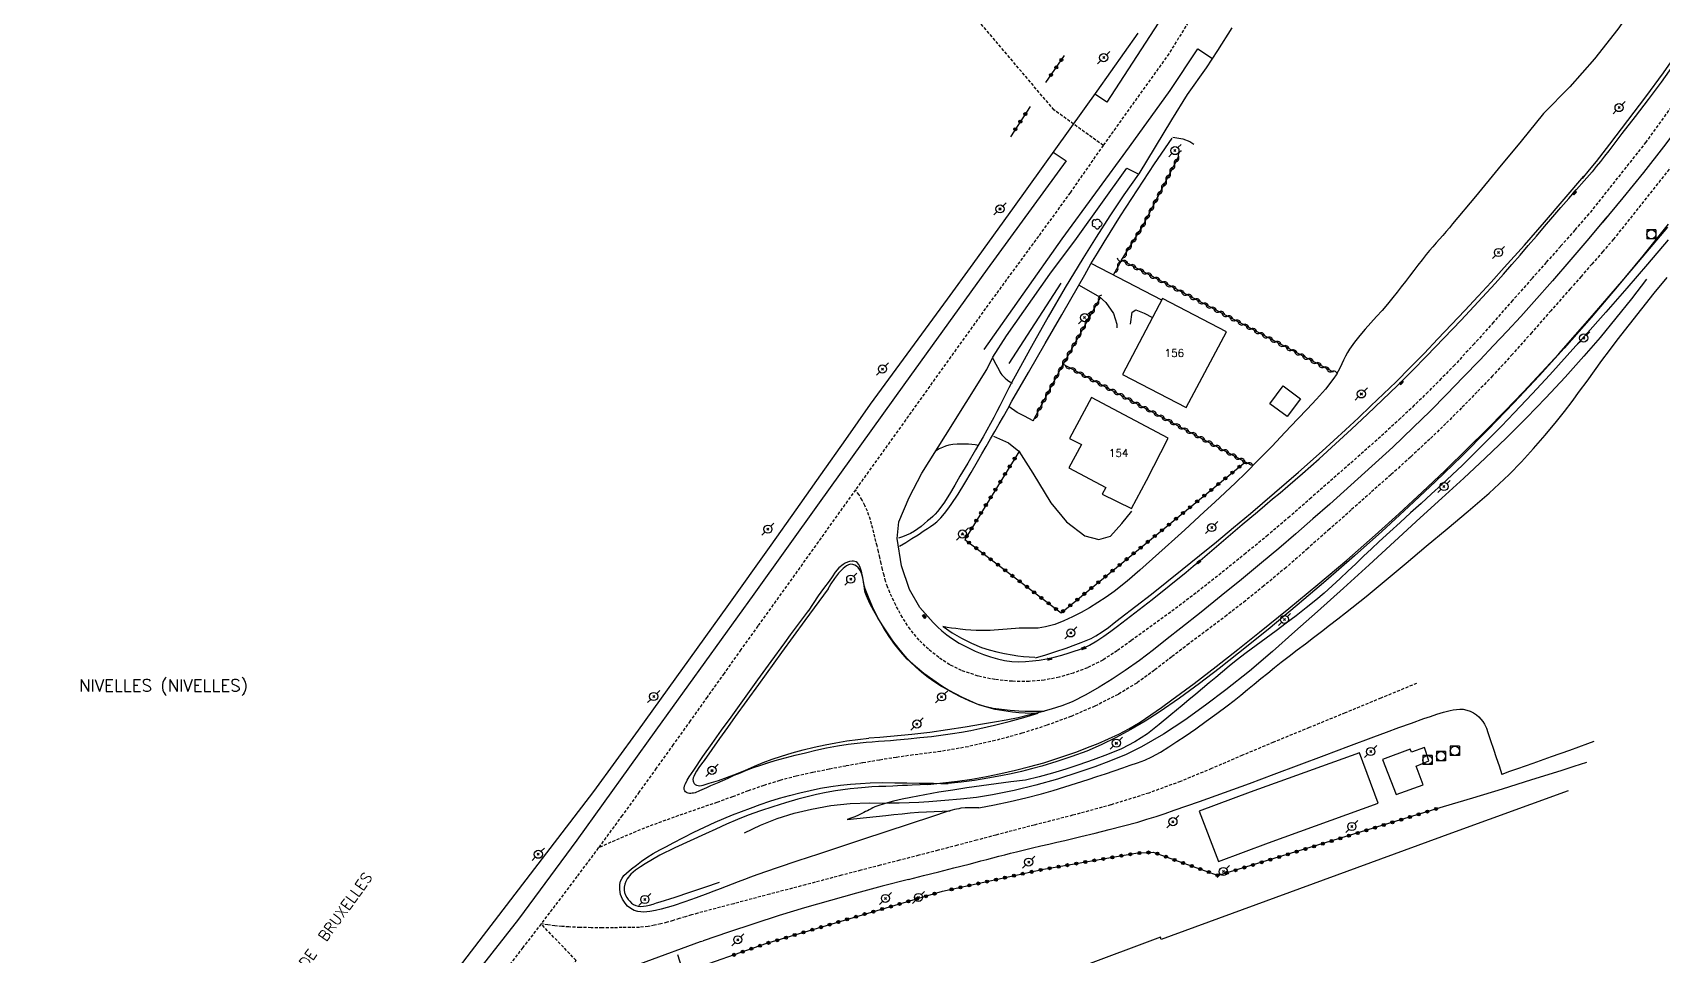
# Model space of a CAD drawing. Header units: millimetres. Extents: x 146998 to 148000, y 143999 to 145000.
# Drawn here: x 147505.5 to 147773.5, y 144193.3 to 144345 of the extents above; entities that cross this region are included whole.
import ezdxf
from ezdxf.enums import TextEntityAlignment as Align

# ---------------------------------------------------------------- set-up
doc = ezdxf.new("R2010")
doc.units = ezdxf.units.MM
doc.linetypes.add('DASHED', pattern=[0.75, 0.5, -0.25])
doc.layers.get('0').update_dxf_attribs({"linetype": 'CONTINUOUS'})
for name, color, linetype in [('W0001', 6, 'DASHED'), ('W0006', 2, 'CONTINUOUS'), ('W0008', 7, 'CONTINUOUS'), ('W0010', 4, 'CONTINUOUS'), ('W0014', 7, 'CONTINUOUS'), ('W0017', 7, 'CONTINUOUS'), ('W0101', 7, 'CONTINUOUS'), ('W0104', 1, 'CONTINUOUS'), ('W0211', 2, 'CONTINUOUS'), ('W0214', 2, 'CONTINUOUS'), ('W0300', 7, 'CONTINUOUS'), ('W0310', 3, 'CONTINUOUS'), ('W0322', 7, 'CONTINUOUS'), ('W0323', 7, 'CONTINUOUS'), ('W0333', 7, 'CONTINUOUS'), ('W0401', 7, 'CONTINUOUS'), ('W0420', 7, 'CONTINUOUS'), ('W0473', 7, 'CONTINUOUS'), ('W0980', 7, 'CONTINUOUS'), ('W0989', 7, 'CONTINUOUS'), ('W0991', 7, 'CONTINUOUS')]:
    doc.layers.add(name, color=color, linetype=linetype)
doc.styles.get("Standard").update_dxf_attribs({"font": 'romans.shx', "width": 0.85})

# ---------------------------------------------------------------- blocks, each defined once
blk = doc.blocks.new('T473')
for p, q in [((-0.166667, 0.166667), (0.166667, -0.166667)), ((-0.166667, -0.166667), (0.166667, 0.166667)), ((0.500001, 0.500001), (1.000002, 1.000002)), ((-1.000002, -1.000002), (-0.500001, -0.500001))]:
    blk.add_line(p, q)
blk.add_ellipse((0, 0), major_axis=(0.471405, 0.471405), ratio=1, start_param=5.4977871438, end_param=11.780972451)
blk = doc.blocks.new('T401')
for p, q in [((-0.3, 0.3), (0, 0.3)), ((-0.3, -0.25), (-0.3, 0.3)), ((-0.3, 0.15), (0, 0.15)), ((-0.3, 0), (0, 0)), ((0, 0.3), (0, -0.25)), ((-0.3, -0.15), (0, -0.15)), ((-0.3, -0.25), (-0.3, -0.3)), ((-0.3, -0.3), (0, -0.3)), ((0, -0.3), (0, -0.25))]:
    blk.add_line(p, q)
blk = doc.blocks.new('T420')
for p, q in [((0.75, 0.75), (-0.75, 0.75)), ((-0.75, 0.75), (-0.75, -0.75)), ((0.75, 0.75), (0.75, -0.75)), ((0.75, -0.75), (-0.75, -0.75))]:
    blk.add_line(p, q)
blk.add_ellipse((0, 0), major_axis=(-0.53, 0.53), ratio=1, start_param=3.926991, end_param=10.210176)
blk = doc.blocks.new('T300')
for p, q in [((-0.8, 0.51), (-0.86, 0.34)), ((-0.86, 0.34), (-0.86, 0.17)), ((-0.86, 0.17), (-0.74, 0.06)), ((-0.69, 0.63), (-0.8, 0.51)), ((-0.8, -0.06), (-0.74, 0.06)), ((-0.74, 0.06), (-0.69, 0.11)), ((-0.57, 0.69), (-0.69, 0.63)), ((-0.46, 0.69), (-0.57, 0.69)), ((-0.29, 0.63), (-0.46, 0.69)), ((-0.29, 0.63), (-0.17, 0.74)), ((-0.23, 0.57), (-0.29, 0.63)), ((-0.17, 0.74), (-0.06, 0.8)), ((-0.06, 0.8), (0.06, 0.8)), ((0.06, 0.8), (0.23, 0.74)), ((0.23, 0.74), (0.34, 0.63)), ((0.34, 0.63), (0.4, 0.51)), ((0.46, 0.46), (0.34, 0.46)), ((0.4, 0.51), (0.4, 0.46)), ((0.57, 0.4), (0.46, 0.46)), ((0.57, 0.4), (0.69, 0.29)), ((0.69, 0.29), (0.74, 0.17)), ((0.74, 0.06), (0.69, -0.17)), ((0.74, 0.17), (0.74, 0.06)), ((-0.8, -0.17), (-0.8, -0.06)), ((-0.8, -0.23), (-0.8, -0.17)), ((-0.74, -0.34), (-0.8, -0.23)), ((-0.69, -0.4), (-0.74, -0.34)), ((-0.51, -0.46), (-0.69, -0.4)), ((-0.4, -0.46), (-0.51, -0.46)), ((-0.4, -0.46), (-0.34, -0.46)), ((-0.34, -0.46), (-0.34, -0.4)), ((-0.34, -0.51), (-0.34, -0.46)), ((-0.29, -0.63), (-0.34, -0.51)), ((-0.17, -0.74), (-0.29, -0.63)), ((-0.06, -0.8), (-0.17, -0.74)), ((0.06, -0.8), (-0.06, -0.8)), ((0.17, -0.74), (0.06, -0.8)), ((0.23, -0.69), (0.17, -0.74)), ((0.29, -0.46), (0.23, -0.46)), ((0.29, -0.63), (0.23, -0.69)), ((0.46, -0.4), (0.29, -0.46)), ((0.34, -0.51), (0.29, -0.63)), ((0.34, -0.51), (0.34, -0.46)), ((0.57, -0.34), (0.46, -0.4)), ((0.63, -0.29), (0.57, -0.34)), ((0.69, -0.17), (0.63, -0.29))]:
    blk.add_line(p, q)
blk = doc.blocks.new('t323o')
at = {"color": 0, "linetype": 'Continuous'}
for radius in [0.25, 0.15]:
    blk.add_circle((0, 0), radius, dxfattribs=at)
blk = doc.blocks.new('t310o')
at = {"color": 0, "linetype": 'Continuous'}
for centre, start, end in [((-0.5, 0.38), 216.8699, 323.1304), ((0.5, -0.37), 36.8699, 143.1303)]:
    blk.add_arc(centre, 0.625, start, end, dxfattribs=at)
blk = doc.blocks.new('t322o')
at = {"color": 0, "linetype": 'Continuous'}
for radius in [0.25, 0.15]:
    blk.add_circle((0, 0), radius, dxfattribs=at)

msp = doc.modelspace()

# ---------------------------------------------------------------- linework, layer by layer
at = {"layer": 'W0001'}
for points in [[(147681.65, 144326.4), (147673.56, 144332.23), (147596.73, 144422.87), (147525.66, 144498.96), (147513.38, 144513.35), (147497.75, 144530.7), (147486.45, 144543.28), (147472.12, 144554.77), (147462.94, 144560.21), (147447.04, 144568.25), (147424.95, 144579.29), (147397.49, 144593.34), (147382.94, 144602.97), (147376.94, 144608.09), (147371.98, 144614.22), (147367.72, 144620.85), (147364.15, 144628.51), (147360.67, 144637.2)], [(147740.28, 144434.73), (147738.03, 144429.67), (147728.93, 144409.93), (147715.75, 144381.77), (147703.93, 144360.02), (147692.46, 144341.46), (147681.65, 144326.4)], [(147781.66, 144341.87), (147770.95, 144326.92), (147761.59, 144315.13), (147759.24, 144312.46), (147756.89, 144309.79), (147754.53, 144307.13), (147752.17, 144304.47), (147749.02, 144300.9), (147745.88, 144297.32), (147742.71, 144293.77), (147739.47, 144290.27), (147737.29, 144288.03), (147735.09, 144285.82), (147732.85, 144283.65), (147730.58, 144281.5), (147727.83, 144278.96), (147725.05, 144276.46), (147722.24, 144273.99), (147719.43, 144271.53), (147715.89, 144268.43), (147712.34, 144265.35), (147708.76, 144262.29), (147705.13, 144259.3), (147701.05, 144256.02), (147696.93, 144252.78), (147692.76, 144249.62), (147688.51, 144246.55), (147686.24, 144244.92), (147683.96, 144243.27), (147681.59, 144241.74), (147679.06, 144240.47), (147676.76, 144239.6), (147674.39, 144238.91), (147671.96, 144238.44), (147669.5, 144238.22), (147666.67, 144238.24), (147663.84, 144238.52), (147661.06, 144239.1), (147658.36, 144240.02), (147656.4, 144240.97), (147654.59, 144242.15), (147652.91, 144243.52), (147651.37, 144245.03), (147649.89, 144246.81), (147648.62, 144248.74), (147647.52, 144250.76), (147646.55, 144252.83), (147646.18, 144253.76), (147645.86, 144254.72), (147645.6, 144255.68), (147645.36, 144256.65), (147645.14, 144257.62), (147644.92, 144258.59), (147644.7, 144259.56), (147644.45, 144260.53), (147644.08, 144261.95), (147643.74, 144263.39), (147643.36, 144264.82), (147642.87, 144266.22), (147642.46, 144267.14), (147641.99, 144268.04), (147641.48, 144268.91), (147640.91, 144269.75)], [(147779.45, 144328.33), (147765.62, 144310.96), (147763.85, 144308.92), (147762.07, 144306.88), (147760.29, 144304.84), (147758.5, 144302.81), (147755.33, 144299.2), (147752.16, 144295.6), (147748.97, 144292.01), (147745.71, 144288.48), (147743.18, 144285.83), (147740.62, 144283.22), (147738.03, 144280.63), (147735.39, 144278.09), (147732.21, 144275.11), (147728.98, 144272.2), (147725.72, 144269.31), (147722.46, 144266.42), (147718.9, 144263.26), (147715.33, 144260.1), (147711.74, 144256.98), (147708.09, 144253.92), (147705.06, 144251.48), (147701.99, 144249.1), (147698.89, 144246.75), (147695.77, 144244.42), (147692.93, 144242.26), (147690.09, 144240.06), (147687.17, 144237.96), (147684.1, 144236.08), (147680.28, 144234.15), (147676.36, 144232.47), (147672.35, 144230.99), (147668.29, 144229.69), (147663.88, 144228.48), (147659.42, 144227.48), (147654.91, 144226.69), (147650.38, 144226.12), (147647.6, 144225.72), (147644.83, 144225.28), (147642.07, 144224.81), (147639.31, 144224.3), (147636.58, 144223.78), (147633.85, 144223.23), (147631.13, 144222.63), (147628.43, 144221.93), (147625.82, 144221.12), (147623.24, 144220.21), (147620.68, 144219.26), (147618.11, 144218.33), (147615.3, 144217.36), (147612.49, 144216.39), (147609.68, 144215.4), (147606.89, 144214.36), (147604.79, 144213.52), (147602.71, 144212.65), (147600.64, 144211.76), (147598.58, 144210.83)], [(147681.65, 144326.4), (147676.2, 144318.6), (147674.47, 144316.21), (147672.74, 144313.82), (147671, 144311.44), (147669.25, 144309.07), (147667.51, 144306.69), (147665.76, 144304.32), (147664.02, 144301.94), (147662.28, 144299.57), (147640.91, 144269.75)], [(147640.91, 144269.75), (147624.85, 144247.34), (147622.05, 144243.45), (147619.27, 144239.54), (147616.48, 144235.64), (147613.7, 144231.73), (147610.91, 144227.83), (147608.12, 144223.93), (147605.31, 144220.04), (147602.5, 144216.16), (147598.58, 144210.83)], [(147733.22, 144237.89), (147727.34, 144235.47), (147721.45, 144233.04), (147715.56, 144230.63), (147709.67, 144228.21), (147704.57, 144226.07), (147699.48, 144223.88), (147694.35, 144221.77), (147689.15, 144219.86), (147682.92, 144217.91), (147676.63, 144216.2), (147670.31, 144214.59), (147664, 144212.95), (147660.83, 144212.1), (147657.66, 144211.27), (147654.49, 144210.44), (147651.31, 144209.62), (147648.14, 144208.8), (147644.96, 144207.98), (147641.79, 144207.16), (147638.61, 144206.33), (147632.7, 144204.77), (147626.78, 144203.22), (147620.86, 144201.66), (147614.95, 144200.09), (147613.93, 144199.81), (147612.92, 144199.51), (147611.91, 144199.2), (147610.91, 144198.89), (147609.89, 144198.6), (147608.87, 144198.33), (147607.83, 144198.1), (147606.79, 144197.92), (147605.36, 144197.77), (147603.93, 144197.72), (147602.5, 144197.72), (147601.07, 144197.71), (147599.24, 144197.7), (147597.41, 144197.71), (147595.58, 144197.74), (147593.75, 144197.83), (147592.6, 144197.91), (147591.45, 144198.03), (147590.3, 144198.16), (147589.16, 144198.33)], [(147598.58, 144210.83), (147595.07, 144206.12), (147589.16, 144198.33)], [(147589.16, 144198.33), (147586.15, 144194.43), (147581.83, 144188.79)], [(147585.18, 144175.11), (147594.93, 144192.34), (147589.16, 144198.33)]]:
    msp.add_lwpolyline(points, dxfattribs=at)
at = {"layer": 'W0006'}
for points in [[(147733.41, 144431.85), (147723.9, 144410.76), (147714.36, 144389.99), (147704.94, 144370.94), (147694.96, 144353.14), (147682.25, 144333.53), (147680.23, 144334.86)], [(147692.68, 144335.42), (147697.25, 144342.27), (147699.64, 144340.68)], [(147662.09, 144292.83), (147674.88, 144311.03), (147685.98, 144326.14), (147692.68, 144335.42)], [(147673.41, 144325.3), (147675.56, 144323.88), (147662.54, 144306.03), (147648.84, 144287.01), (147634.95, 144267.61), (147624.18, 144252.57), (147608.04, 144230.18), (147595.07, 144212.12), (147585.46, 144199.09), (147578.89, 144190.74), (147574.6, 144185.3)]]:
    msp.add_lwpolyline(points, dxfattribs=at)
at = {"layer": 'W0008'}
for points in [[(147779.73, 144345.99), (147778.64, 144344.3), (147777.39, 144342.4), (147776.1, 144340.53), (147774.8, 144338.67), (147773.47, 144336.82), (147771.35, 144333.96), (147769.19, 144331.14), (147767, 144328.33), (147764.83, 144325.51), (147764.15, 144324.64), (147763.47, 144323.77), (147762.79, 144322.9), (147762.11, 144322.03)], [(147653.69, 144247.89), (147651.47, 144250.4), (147649.8, 144253.36), (147648.46, 144257.21), (147647.76, 144261.71), (147648.03, 144264.48), (147649.72, 144268.47), (147651.8, 144272.5), (147655.72, 144278.66), (147662.5, 144289.54), (147663.52, 144291.54), (147665.73, 144295.07), (147672.9, 144305.19), (147677.26, 144311.1), (147685.57, 144322.64), (147687.51, 144321.68)], [(147653.69, 144247.89), (147654.39, 144247.18), (147655.13, 144246.53), (147655.91, 144245.91), (147656.72, 144245.33), (147657.97, 144244.54), (147659.27, 144243.83), (147660.61, 144243.21), (147661.98, 144242.65), (147663.11, 144242.26), (147664.27, 144241.93), (147665.44, 144241.68), (147666.63, 144241.51), (147667.76, 144241.46), (147668.89, 144241.49), (147670.01, 144241.59), (147671.13, 144241.73), (147672.38, 144241.95), (147673.61, 144242.23), (147674.83, 144242.56), (147676.04, 144242.92), (147676.9, 144243.19), (147677.76, 144243.48), (147678.6, 144243.81), (147679.42, 144244.2), (147680.63, 144244.89), (147681.78, 144245.68), (147682.9, 144246.51), (147684.01, 144247.33), (147686.88, 144249.49), (147689.71, 144251.69), (147692.51, 144253.93), (147695.29, 144256.19), (147696.46, 144257.16), (147697.62, 144258.13), (147698.78, 144259.11), (147699.93, 144260.1), (147701.08, 144261.09), (147702.23, 144262.07), (147703.38, 144263.06), (147704.53, 144264.04), (147705.78, 144265.09), (147707.02, 144266.14), (147708.27, 144267.18), (147709.52, 144268.23), (147710.76, 144269.27), (147712.01, 144270.32), (147713.24, 144271.38), (147714.47, 144272.45), (147717.18, 144274.85), (147719.86, 144277.28), (147722.53, 144279.73), (147725.17, 144282.2), (147727.62, 144284.55), (147730.06, 144286.91), (147732.47, 144289.3), (147734.86, 144291.71), (147737.72, 144294.66), (147740.56, 144297.64), (147743.37, 144300.64), (147746.15, 144303.68), (147747.53, 144305.22), (147748.89, 144306.78), (147750.24, 144308.34), (147751.59, 144309.92), (147752.93, 144311.49), (147754.27, 144313.07), (147755.62, 144314.64), (147756.97, 144316.2), (147758.25, 144317.66), (147759.54, 144319.12), (147760.82, 144320.58), (147762.11, 144322.03)], [(147774.62, 144313.44), (147770.47, 144308.25), (147766.23, 144303.12), (147761.92, 144298.06), (147757.53, 144293.06), (147753.41, 144288.51), (147749.22, 144284.03), (147744.97, 144279.61), (147740.64, 144275.26)], [(147661.2, 144217.42), (147663.79, 144217.92), (147666.37, 144218.47), (147668.94, 144219.07), (147671.49, 144219.73), (147673.44, 144220.28), (147675.37, 144220.87), (147677.29, 144221.49), (147679.21, 144222.11), (147680.63, 144222.57), (147682.06, 144223.03), (147683.48, 144223.5), (147684.89, 144224), (147686.09, 144224.42), (147687.3, 144224.84), (147688.5, 144225.29), (147689.66, 144225.82), (147691.08, 144226.59), (147692.45, 144227.45), (147693.79, 144228.34), (147695.12, 144229.24), (147696.88, 144230.45), (147698.62, 144231.68), (147700.35, 144232.94), (147702.06, 144234.22), (147703.19, 144235.09), (147704.31, 144235.98), (147705.42, 144236.88), (147706.52, 144237.78), (147707.62, 144238.69), (147708.73, 144239.59), (147709.84, 144240.49), (147710.95, 144241.38), (147712.27, 144242.4), (147713.6, 144243.42), (147714.93, 144244.43), (147716.26, 144245.44), (147717.59, 144246.45), (147718.92, 144247.47), (147720.24, 144248.49), (147721.55, 144249.52), (147724.9, 144252.21), (147728.22, 144254.94), (147731.52, 144257.68), (147734.81, 144260.45), (147738.27, 144263.33), (147741.73, 144266.22), (147745.15, 144269.17), (147748.44, 144272.26), (147750.49, 144274.35), (147752.46, 144276.51), (147754.38, 144278.73), (147756.25, 144280.98), (147757.55, 144282.61), (147758.81, 144284.26), (147760.05, 144285.94), (147761.28, 144287.62), (147762.49, 144289.31), (147763.71, 144291), (147764.95, 144292.67), (147766.2, 144294.33), (147768.23, 144296.93), (147770.28, 144299.52), (147772.34, 144302.09), (147774.43, 144304.65)], [(147740.64, 144275.26), (147736.31, 144271.09), (147731.92, 144266.97), (147727.49, 144262.9), (147723, 144258.89), (147718.31, 144254.79), (147713.58, 144250.74), (147708.79, 144246.76), (147703.94, 144242.86), (147700.74, 144240.34), (147697.5, 144237.87), (147694.21, 144235.46), (147690.84, 144233.17), (147688.54, 144231.7), (147686.19, 144230.3), (147683.79, 144228.97), (147681.33, 144227.77), (147678.94, 144226.75), (147676.5, 144225.85), (147674.03, 144225.04), (147671.55, 144224.28), (147669.88, 144223.82), (147668.2, 144223.4), (147666.51, 144223.03), (147664.81, 144222.69), (147662.65, 144222.3), (147660.48, 144221.95), (147658.31, 144221.66), (147656.13, 144221.41)], [(147670.98, 144232.98), (147669.91, 144232.96), (147668.84, 144232.99), (147667.77, 144233.06), (147666.71, 144233.17), (147665.31, 144233.38), (147663.91, 144233.63), (147662.53, 144233.96), (147661.17, 144234.39), (147659.59, 144235.02), (147658.05, 144235.75), (147656.56, 144236.57), (147655.11, 144237.46), (147653.61, 144238.46), (147652.15, 144239.52), (147650.75, 144240.66), (147649.43, 144241.9), (147648.35, 144243.08), (147647.35, 144244.32), (147646.42, 144245.62), (147645.56, 144246.97), (147644.67, 144248.53), (147643.85, 144250.13), (147643.13, 144251.78), (147642.49, 144253.47), (147642.38, 144253.83), (147642.29, 144254.2), (147642.22, 144254.58), (147642.16, 144254.96), (147642.1, 144255.33), (147642.02, 144255.71), (147641.93, 144256.08), (147641.82, 144256.45), (147641.72, 144256.78), (147641.61, 144257.13), (147641.44, 144257.48), (147641.19, 144257.76), (147640.99, 144257.88), (147640.78, 144257.95), (147640.55, 144257.98), (147640.33, 144257.98), (147639.94, 144257.94), (147639.56, 144257.84), (147639.19, 144257.68), (147638.85, 144257.48), (147638.16, 144256.89), (147637.58, 144256.19), (147637.07, 144255.45), (147636.55, 144254.73), (147635.65, 144253.53), (147634.78, 144252.31), (147633.93, 144251.06), (147633.11, 144249.8)], [(147613.39, 144219.83), (147613.22, 144219.88), (147613.07, 144219.96), (147612.94, 144220.07), (147612.83, 144220.2), (147612.77, 144220.33), (147612.73, 144220.47), (147612.71, 144220.61), (147612.71, 144220.75), (147612.72, 144220.83), (147612.74, 144220.91), (147612.76, 144220.99), (147612.78, 144221.07), (147612.81, 144221.15), (147612.84, 144221.23), (147612.88, 144221.3), (147612.91, 144221.38), (147613.21, 144221.97), (147613.55, 144222.54), (147613.92, 144223.09), (147614.28, 144223.64), (147615.77, 144225.85), (147617.31, 144228.02), (147618.87, 144230.18), (147620.42, 144232.35), (147622.62, 144235.41), (147624.83, 144238.47), (147627.04, 144241.52), (147629.27, 144244.57), (147630.23, 144245.9), (147631.21, 144247.22), (147632.18, 144248.54), (147633.16, 144249.86)], [(147626.08, 144224.74), (147627.71, 144225.22), (147629.35, 144225.67), (147631, 144226.1), (147632.65, 144226.5), (147634.4, 144226.89), (147636.15, 144227.27), (147637.92, 144227.6), (147639.69, 144227.89), (147640.68, 144228.02), (147641.67, 144228.13), (147642.67, 144228.22), (147643.66, 144228.3), (147644.66, 144228.38), (147645.65, 144228.45), (147646.65, 144228.53), (147647.64, 144228.62), (147649.56, 144228.8), (147651.48, 144228.98), (147653.4, 144229.18), (147655.32, 144229.42), (147656.84, 144229.64), (147658.36, 144229.89), (147659.87, 144230.17), (147661.38, 144230.48), (147663.8, 144231.03), (147666.2, 144231.63), (147668.59, 144232.28), (147670.97, 144232.98)], [(147649.6, 144205.65), (147652.1, 144206.28), (147654.6, 144206.91), (147657.09, 144207.54), (147659.59, 144208.18), (147660.57, 144208.43), (147661.54, 144208.69), (147662.52, 144208.94), (147663.5, 144209.2), (147664.48, 144209.45), (147665.45, 144209.7), (147666.43, 144209.95), (147667.41, 144210.2), (147668.73, 144210.52), (147670.05, 144210.84), (147671.37, 144211.15), (147672.69, 144211.46), (147674.01, 144211.77), (147675.33, 144212.08), (147676.65, 144212.39), (147677.96, 144212.71), (147680.31, 144213.28), (147682.66, 144213.85), (147685, 144214.45), (147687.33, 144215.09), (147688.85, 144215.54), (147690.36, 144216.01), (147691.86, 144216.51), (147693.36, 144217.02), (147697.49, 144218.46), (147701.61, 144219.94), (147705.71, 144221.45), (147709.81, 144222.98), (147713.9, 144224.51), (147718, 144226.05), (147722.09, 144227.58), (147726.2, 144229.09), (147728.25, 144229.85), (147730.3, 144230.62), (147732.36, 144231.38), (147734.43, 144232.1), (147735.49, 144232.46), (147736.56, 144232.83), (147737.63, 144233.16), (147738.73, 144233.42), (147739.26, 144233.53), (147739.8, 144233.62), (147740.35, 144233.67), (147740.9, 144233.64), (147741.48, 144233.51), (147742.04, 144233.32), (147742.57, 144233.06), (147743.07, 144232.74), (147743.46, 144232.4), (147743.81, 144232.02), (147744.11, 144231.61), (147744.38, 144231.18), (147744.7, 144230.53), (147744.94, 144229.84), (147745.15, 144229.15), (147745.37, 144228.48), (147745.86, 144227.09), (147746.33, 144225.71), (147746.8, 144224.32), (147747.26, 144222.93)], [(147627.62, 144225.15), (147626.43, 144224.79), (147625.25, 144224.4), (147624.08, 144223.99), (147622.91, 144223.55), (147621.91, 144223.15), (147620.91, 144222.72), (147619.92, 144222.27), (147618.93, 144221.84), (147618.66, 144221.72), (147618.4, 144221.61), (147618.13, 144221.49), (147617.86, 144221.37), (147617.6, 144221.26), (147617.33, 144221.14), (147617.06, 144221.02), (147616.8, 144220.91), (147616.41, 144220.74), (147616.02, 144220.57), (147615.64, 144220.4), (147615.25, 144220.24), (147615, 144220.13), (147614.75, 144220.02), (147614.5, 144219.92), (147614.23, 144219.85), (147614.02, 144219.82), (147613.81, 144219.8), (147613.6, 144219.81), (147613.39, 144219.83)], [(147597.8, 144220.11), (147563.32, 144175.08)], [(147603.22, 144206.69), (147604.03, 144207.37), (147604.86, 144208.02), (147605.71, 144208.64), (147606.59, 144209.24), (147607.63, 144209.89), (147608.7, 144210.5), (147609.79, 144211.08), (147610.88, 144211.65), (147612.58, 144212.54), (147614.3, 144213.4), (147616.04, 144214.24), (147617.79, 144215.05), (147619.23, 144215.67), (147620.69, 144216.27), (147622.15, 144216.85), (147623.63, 144217.39), (147625.22, 144217.96), (147626.81, 144218.5), (147628.42, 144219.01), (147630.05, 144219.47), (147631.73, 144219.9), (147633.42, 144220.3), (147635.12, 144220.65), (147636.84, 144220.94), (147638.45, 144221.15), (147640.08, 144221.32), (147641.71, 144221.43), (147643.33, 144221.52), (147645.35, 144221.57), (147647.36, 144221.56), (147649.37, 144221.53), (147651.38, 144221.5), (147652.57, 144221.48), (147653.76, 144221.46), (147654.95, 144221.44), (147656.13, 144221.41)], [(147661.2, 144217.42), (147660.45, 144217.45), (147659.71, 144217.45), (147658.97, 144217.42), (147658.24, 144217.35), (147657.88, 144217.29), (147657.52, 144217.22), (147657.17, 144217.13), (147656.82, 144217.04), (147656, 144216.8), (147655.18, 144216.53), (147654.37, 144216.25), (147653.55, 144215.98), (147649.72, 144214.73), (147645.9, 144213.48), (147642.07, 144212.22), (147638.25, 144210.95), (147634.84, 144209.83), (147631.43, 144208.71), (147628.03, 144207.58), (147624.65, 144206.4), (147623.63, 144206.03), (147622.63, 144205.65), (147621.62, 144205.27), (147620.62, 144204.88), (147619.61, 144204.49), (147618.61, 144204.1), (147617.6, 144203.72), (147616.59, 144203.35), (147614.7, 144202.65), (147612.81, 144201.95), (147610.9, 144201.3), (147608.95, 144200.78), (147608.02, 144200.56), (147607.07, 144200.35), (147606.08, 144200.25), (147605.08, 144200.36), (147604.48, 144200.55), (147603.92, 144200.85), (147603.41, 144201.25), (147602.99, 144201.73), (147602.56, 144202.43), (147602.26, 144203.19), (147602.12, 144204.01), (147602.14, 144204.84), (147602.26, 144205.37), (147602.49, 144205.87), (147602.81, 144206.32), (147603.22, 144206.69)], [(147649.6, 144205.65), (147645.31, 144204.54), (147641.04, 144203.39), (147636.77, 144202.2), (147632.51, 144200.98), (147628.32, 144199.71), (147624.15, 144198.36), (147619.99, 144196.96), (147615.84, 144195.56)], [(147597.53, 144188.85), (147615.41, 144195.43), (147615.84, 144195.56)]]:
    msp.add_lwpolyline(points, dxfattribs=at)
at = {"layer": 'W0010'}
for points in [[(147788.7, 144347.9), (147786.61, 144344.41), (147784.46, 144340.96), (147782.69, 144338.27), (147780.86, 144335.62), (147778.98, 144333), (147777.07, 144330.41), (147773.84, 144326.14), (147770.54, 144321.92), (147767.17, 144317.75), (147763.74, 144313.63)], [(147779.55, 144346.84), (147778.11, 144344.56), (147776.61, 144342.31), (147773.81, 144338.31), (147770.9, 144334.38), (147767.95, 144330.49), (147764.97, 144326.61), (147763.87, 144325.19), (147762.75, 144323.77), (147761.62, 144322.37), (147760.48, 144320.97)], [(147670.54, 144242.12), (147672.22, 144242.6), (147673.89, 144243.12), (147675.54, 144243.68), (147677.18, 144244.28), (147678.02, 144244.6), (147678.85, 144244.94), (147679.68, 144245.3), (147680.47, 144245.72), (147681.51, 144246.38), (147682.51, 144247.1), (147683.47, 144247.86), (147684.44, 144248.61), (147687.02, 144250.58), (147689.58, 144252.58), (147692.12, 144254.6), (147694.66, 144256.62), (147697.49, 144258.91), (147700.31, 144261.21), (147703.12, 144263.53), (147705.91, 144265.87), (147709.86, 144269.25), (147713.78, 144272.67), (147717.67, 144276.12), (147721.53, 144279.61), (147723.64, 144281.56), (147725.72, 144283.53), (147727.79, 144285.51), (147729.84, 144287.52), (147732.16, 144289.84), (147734.45, 144292.19), (147736.72, 144294.55), (147738.98, 144296.92), (147741.17, 144299.24), (147743.34, 144301.58), (147745.5, 144303.92), (147747.64, 144306.29), (147750.96, 144310.01), (147754.25, 144313.76), (147757.52, 144317.53), (147760.76, 144321.32)], [(147764.53, 144314.62), (147761.59, 144311.1), (147758.62, 144307.61), (147755.61, 144304.14), (147752.57, 144300.71), (147750.36, 144298.27), (147748.13, 144295.86), (147745.88, 144293.46), (147743.61, 144291.08), (147740.91, 144288.27), (147738.2, 144285.47), (147735.46, 144282.7), (147732.68, 144279.97), (147729.3, 144276.76), (147725.87, 144273.61), (147722.41, 144270.49), (147718.93, 144267.39), (147716.15, 144264.94), (147713.35, 144262.52), (147710.53, 144260.11), (147707.69, 144257.72), (147704.4, 144255), (147701.09, 144252.31), (147697.76, 144249.64), (147694.41, 144247), (147692.16, 144245.21), (147689.91, 144243.42), (147687.62, 144241.67), (147685.27, 144240.01), (147683.16, 144238.61), (147681.02, 144237.26), (147678.81, 144236), (147676.53, 144234.89), (147674.84, 144234.21), (147673.1, 144233.65), (147671.35, 144233.16), (147669.59, 144232.7), (147667.66, 144232.25), (147665.72, 144231.86), (147663.77, 144231.5), (147661.82, 144231.17), (147658.92, 144230.69), (147656.02, 144230.24), (147653.11, 144229.84), (147650.19, 144229.48), (147648.42, 144229.3), (147646.66, 144229.14), (147644.89, 144229.01), (147643.12, 144228.91)], [(147652.83, 144221.28), (147655.25, 144221.52), (147657.66, 144221.82), (147660.07, 144222.17), (147662.46, 144222.59), (147664.84, 144223.07), (147667.21, 144223.6), (147669.56, 144224.2), (147671.9, 144224.85), (147673.72, 144225.41), (147675.52, 144226.01), (147677.32, 144226.65), (147679.09, 144227.34), (147680.82, 144228.03), (147682.54, 144228.76), (147684.23, 144229.54), (147685.89, 144230.41), (147687.72, 144231.51), (147689.49, 144232.7), (147691.23, 144233.94), (147692.95, 144235.2), (147696.62, 144237.9), (147700.25, 144240.66), (147703.83, 144243.47), (147707.39, 144246.31), (147712.21, 144250.22), (147717, 144254.18), (147721.73, 144258.19), (147726.4, 144262.27), (147730.29, 144265.77), (147734.13, 144269.33), (147737.92, 144272.93), (147741.67, 144276.58), (147744.75, 144279.63), (147747.8, 144282.72), (147750.8, 144285.85), (147753.77, 144289.02), (147756.6, 144292.11), (147759.38, 144295.25), (147762.14, 144298.4), (147764.89, 144301.57), (147767.32, 144304.39), (147769.75, 144307.23), (147772.16, 144310.08), (147774.55, 144312.94)], [(147671.94, 144233.28), (147670.9, 144233.25), (147669.85, 144233.25), (147668.8, 144233.28), (147667.76, 144233.34), (147666.36, 144233.45), (147664.95, 144233.58), (147663.56, 144233.78), (147662.18, 144234.09), (147660.93, 144234.5), (147659.71, 144235.01), (147658.53, 144235.57), (147657.36, 144236.16), (147656.2, 144236.77), (147655.05, 144237.41), (147653.93, 144238.1), (147652.85, 144238.86), (147651.82, 144239.67), (147650.84, 144240.55), (147649.91, 144241.47), (147649.02, 144242.43), (147648.01, 144243.65), (147647.06, 144244.92), (147646.17, 144246.22), (147645.31, 144247.55), (147644.59, 144248.7), (147643.9, 144249.86), (147643.26, 144251.06), (147642.7, 144252.3), (147642.51, 144252.87), (147642.39, 144253.46), (147642.31, 144254.05), (147642.24, 144254.64), (147642.13, 144255.25), (147641.96, 144255.85), (147641.7, 144256.43), (147641.33, 144256.96), (147641.08, 144257.19), (147640.77, 144257.37), (147640.44, 144257.48), (147640.08, 144257.5), (147639.73, 144257.42), (147639.41, 144257.23), (147639.15, 144257.01), (147638.9, 144256.78), (147638.13, 144256.01), (147637.44, 144255.17), (147636.82, 144254.26), (147636.3, 144253.3)], [(147636.43, 144253.47), (147632.58, 144248.23), (147628.74, 144242.98), (147624.92, 144237.71), (147621.11, 144232.43), (147619.82, 144230.64), (147618.53, 144228.85), (147617.26, 144227.05), (147616, 144225.23), (147615.58, 144224.65), (147615.14, 144224.08), (147614.73, 144223.47), (147614.4, 144222.83), (147614.3, 144222.6), (147614.21, 144222.36), (147614.16, 144222.11), (147614.18, 144221.84), (147614.25, 144221.63), (147614.37, 144221.44), (147614.54, 144221.28), (147614.74, 144221.17), (147615.28, 144221.07), (147615.83, 144221.16), (147616.34, 144221.33), (147616.81, 144221.48), (147618.34, 144221.93), (147619.85, 144222.45), (147621.33, 144223.03), (147622.8, 144223.64), (147624.26, 144224.26), (147625.72, 144224.87), (147627.2, 144225.44), (147628.71, 144225.95), (147630.48, 144226.48), (147632.27, 144226.96), (147634.08, 144227.39), (147635.89, 144227.78), (147637.68, 144228.13), (147639.49, 144228.43), (147641.3, 144228.69), (147643.12, 144228.91)], [(147652.84, 144221.28), (147650.25, 144221.16), (147649.44, 144221.12), (147648.63, 144221.08), (147647.83, 144221.04), (147647.02, 144221.01), (147645.88, 144220.96), (147644.75, 144220.91), (147643.61, 144220.86), (147642.47, 144220.78), (147641.26, 144220.67), (147640.04, 144220.55), (147638.83, 144220.4), (147637.62, 144220.22), (147636.06, 144219.93), (147634.51, 144219.6), (147632.97, 144219.24), (147631.43, 144218.83), (147629.37, 144218.25), (147627.31, 144217.61), (147625.27, 144216.93), (147623.25, 144216.2), (147621.46, 144215.49), (147619.69, 144214.73), (147617.94, 144213.93), (147616.2, 144213.13), (147613.69, 144211.99), (147611.18, 144210.85), (147608.7, 144209.63), (147606.31, 144208.22), (147605.51, 144207.71), (147604.71, 144207.16), (147603.96, 144206.52), (147603.34, 144205.75), (147603.11, 144205.33), (147602.94, 144204.87), (147602.85, 144204.39), (147602.84, 144203.9), (147602.92, 144203.48), (147603.07, 144203.07), (147603.28, 144202.7), (147603.52, 144202.35), (147603.77, 144202.05), (147604.05, 144201.77), (147604.38, 144201.53), (147604.74, 144201.35), (147605.16, 144201.24), (147605.6, 144201.22), (147606.02, 144201.25), (147606.44, 144201.3), (147607.03, 144201.41), (147607.61, 144201.59), (147608.18, 144201.79), (147608.75, 144201.98), (147611.21, 144202.75), (147613.66, 144203.54), (147616.11, 144204.36), (147618.55, 144205.19)]]:
    msp.add_lwpolyline(points, dxfattribs=at)
at = {"layer": 'W0014'}
for points in [[(147695.52, 144334.79), (147695.52, 144334.79), (147698.66, 144339.13), (147700.51, 144342), (147702.9, 144345.76)], [(147687.36, 144344.85), (147680.61, 144335.33), (147673.83, 144325.84), (147667.03, 144316.36), (147660.2, 144306.9), (147656, 144301.11), (147651.78, 144295.33), (147647.54, 144289.56), (147643.29, 144283.81)], [(147692.97, 144330.61), (147695.52, 144334.79), (147695.52, 144334.79)], [(147687.55, 144321.74), (147692.97, 144330.61)], [(147648.15, 144260.46), (147649.17, 144261.08), (147650.19, 144261.72), (147651.19, 144262.36), (147652.19, 144263.02), (147652.73, 144263.36), (147653.27, 144263.71), (147653.8, 144264.08), (147654.3, 144264.49), (147654.95, 144265.14), (147655.54, 144265.84), (147656.09, 144266.56), (147656.63, 144267.3), (147657.8, 144269.03), (147658.88, 144270.81), (147659.93, 144272.61), (147660.98, 144274.41), (147661.7, 144275.64), (147662.41, 144276.87), (147663.12, 144278.11), (147663.83, 144279.35), (147664.53, 144280.58), (147665.24, 144281.82), (147665.94, 144283.06), (147666.65, 144284.3), (147669.38, 144289.05), (147672.1, 144293.8), (147674.83, 144298.54), (147677.57, 144303.28), (147678.61, 144305.09), (147679.65, 144306.89), (147680.71, 144308.69), (147681.79, 144310.47), (147684.51, 144314.8), (147687.29, 144319.09), (147690.12, 144323.35), (147693, 144327.57)], [(147687.44, 144321.67), (147685.08, 144318.25), (147682.77, 144314.8), (147680.51, 144311.31), (147678.3, 144307.8), (147675.41, 144303.01), (147672.6, 144298.19), (147669.85, 144293.32), (147667.15, 144288.43), (147666.63, 144287.47), (147666.13, 144286.5), (147665.64, 144285.53), (147665.15, 144284.55), (147664.66, 144283.58), (147664.16, 144282.6), (147663.66, 144281.63), (147663.14, 144280.67), (147661.92, 144278.48), (147660.66, 144276.3), (147659.38, 144274.13), (147658.09, 144271.97), (147657.22, 144270.49), (147656.37, 144269), (147655.45, 144267.53), (147654.42, 144266.15), (147654.03, 144265.73), (147653.61, 144265.35), (147653.18, 144264.98), (147652.74, 144264.62), (147652.23, 144264.18), (147651.71, 144263.73), (147651.17, 144263.31), (147650.6, 144262.93), (147649.97, 144262.57), (147649.32, 144262.26), (147648.65, 144261.99), (147647.96, 144261.77)], [(147643.29, 144283.81), (147639.23, 144278.01), (147635.16, 144272.21), (147631.07, 144266.43), (147626.97, 144260.66), (147619.71, 144250.5), (147612.43, 144240.35), (147605.13, 144230.22), (147597.8, 144220.11)]]:
    msp.add_lwpolyline(points, dxfattribs=at)
at = {"layer": 'W0017'}
for points in [[(147693.12, 144327.75), (147694.75, 144327.48), (147695.94, 144327.01), (147696.59, 144326.59)], [(147691.28, 144300.91), (147679.77, 144306.92)], [(147677.71, 144303.42), (147681.03, 144301.49)], [(147681.03, 144301.49), (147682.11, 144300.55), (147683.33, 144298.73), (147683.89, 144297), (147683.89, 144296.36)], [(147686.16, 144296.98), (147686.4, 144298.96), (147687.05, 144299.33), (147688.42, 144298.81), (147689.79, 144298.1)], [(147670.15, 144281.06), (147668.72, 144281.88), (147667.48, 144282.46), (147666.2, 144283.41)], [(147663.63, 144278.56), (147666.06, 144277.47), (147667.78, 144276.11), (147670.09, 144272.48), (147673.04, 144267.6), (147675.62, 144264.46), (147678.65, 144262.18), (147680.92, 144261.58), (147682.84, 144262.14), (147684.7, 144264.19), (147686.36, 144266.23)]]:
    msp.add_lwpolyline(points, dxfattribs=at)
at = {"layer": 'W0101'}
for points in [[(147691.43, 144301.2), (147684.82, 144288.72), (147695.29, 144283.28), (147701.92, 144295.75)], [(147692.33, 144278.22), (147679.76, 144284.93), (147676.13, 144278.16), (147678.09, 144277.2), (147676.01, 144273.35), (147682.07, 144270.14), (147681.5, 144269), (147686.32, 144266.64), (147688.76, 144271.29), (147688.77, 144271.29)]]:
    msp.add_lwpolyline(points, close=True, dxfattribs=at)
msp.add_lwpolyline([(147758.14, 144220.25), (147738.98, 144213.26), (147738.99, 144213.26), (147691.21, 144195.77), (147691.1, 144196.13), (147664.45, 144186.17), (147664.36, 144186.41), (147634.46, 144175.36)], dxfattribs=at)
at = {"layer": 'W0104'}
for points in [[(147711.25, 144286.83), (147714.1, 144284.73), (147711.91, 144281.78), (147709.07, 144283.88)], [(147734.51, 144227.37), (147732.4, 144226.57), (147732.16, 144227.09), (147727.61, 144225.4), (147729.86, 144219.64), (147734.33, 144221.23), (147733.13, 144224.3), (147735.22, 144225.16)], [(147723.84, 144226.47), (147705.82, 144220), (147697.46, 144216.9), (147700.65, 144208.6), (147708.86, 144211.68), (147708.86, 144211.67), (147726.89, 144218.2)]]:
    msp.add_lwpolyline(points, close=True, dxfattribs=at)
at = {"layer": 'W0211'}
for points in [[(147791.4, 144429.25), (147792.24, 144423.8), (147792.64, 144418.29), (147792.61, 144412.77), (147792.15, 144407.27), (147791.31, 144402.77), (147790.01, 144398.38), (147788.53, 144394.06), (147787.13, 144389.76), (147786.08, 144386.26), (147785.05, 144382.75), (147783.93, 144379.27), (147782.64, 144375.85), (147779.86, 144369.34), (147776.86, 144362.92), (147773.55, 144356.64), (147769.86, 144350.57), (147766.33, 144345.51), (147762.52, 144340.66), (147758.45, 144336.02), (147754.12, 144331.62)], [(147754.12, 144331.62), (147750.41, 144327.07), (147746.67, 144322.53), (147742.92, 144318.01), (147739.15, 144313.5), (147738.61, 144312.86), (147738.07, 144312.23), (147737.52, 144311.6), (147736.97, 144310.98), (147736.43, 144310.35), (147735.88, 144309.72), (147735.35, 144309.08), (147734.82, 144308.44), (147734.12, 144307.56), (147733.43, 144306.68), (147732.75, 144305.8), (147732.07, 144304.91), (147731.39, 144304.02), (147730.71, 144303.13), (147730.03, 144302.24), (147729.33, 144301.37), (147728.45, 144300.3), (147727.54, 144299.26), (147726.61, 144298.23), (147725.69, 144297.2), (147724.77, 144296.16), (147723.88, 144295.1), (147723.02, 144294), (147722.21, 144292.88), (147721.85, 144292.3), (147721.52, 144291.7), (147721.21, 144291.09), (147720.92, 144290.47), (147720.63, 144289.86), (147720.32, 144289.25), (147719.99, 144288.65), (147719.61, 144288.08), (147718.25, 144286.31), (147716.75, 144284.64), (147715.2, 144283.03), (147713.67, 144281.41), (147711.56, 144279.16), (147709.44, 144276.92), (147707.29, 144274.71), (147705.11, 144272.53), (147703.42, 144270.9), (147701.72, 144269.3), (147700, 144267.71), (147698.28, 144266.12), (147696.68, 144264.64), (147695.07, 144263.16), (147693.46, 144261.69), (147691.83, 144260.24), (147689.77, 144258.39), (147687.71, 144256.54), (147685.61, 144254.74), (147683.44, 144253.03), (147682.13, 144252.09), (147680.79, 144251.19), (147679.42, 144250.35), (147678.01, 144249.58), (147676.61, 144248.86), (147675.18, 144248.19), (147673.71, 144247.61), (147672.18, 144247.18), (147671.57, 144247.07), (147670.95, 144247), (147670.32, 144246.97), (147669.7, 144246.96), (147669.08, 144246.96), (147668.46, 144246.96), (147667.84, 144246.96), (147667.23, 144246.93), (147666.53, 144246.89), (147665.83, 144246.84), (147665.13, 144246.78), (147664.43, 144246.72), (147663.74, 144246.67), (147663.04, 144246.62), (147662.34, 144246.6), (147661.64, 144246.59), (147660.75, 144246.6), (147659.87, 144246.65), (147658.99, 144246.72), (147658.11, 144246.81), (147657.4, 144246.9), (147656.7, 144247), (147655.99, 144247.11), (147655.29, 144247.25)], [(147774.61, 144310.87), (147771.21, 144306.88), (147767.8, 144302.92), (147764.35, 144298.98), (147760.88, 144295.06), (147758.01, 144291.86), (147755.13, 144288.67), (147752.22, 144285.51), (147749.28, 144282.38), (147747.18, 144280.21), (147745.07, 144278.06), (147742.93, 144275.93), (147740.77, 144273.82), (147739.09, 144272.22), (147737.39, 144270.64), (147735.68, 144269.07), (147733.96, 144267.5), (147732.24, 144265.94), (147730.52, 144264.39), (147728.8, 144262.82), (147727.08, 144261.25), (147725.78, 144260.04), (147724.5, 144258.82), (147723.21, 144257.59), (147721.92, 144256.37), (147720.63, 144255.15), (147719.32, 144253.94), (147718, 144252.76), (147716.65, 144251.6), (147715.05, 144250.3), (147713.43, 144249.03), (147711.79, 144247.79), (147710.13, 144246.57), (147708.47, 144245.36), (147706.81, 144244.14), (147705.16, 144242.9), (147703.54, 144241.64), (147702.41, 144240.73), (147701.3, 144239.82), (147700.19, 144238.89), (147699.09, 144237.97), (147697.98, 144237.04), (147696.88, 144236.11), (147695.77, 144235.19), (147694.64, 144234.28), (147692.76, 144232.73), (147690.88, 144231.14), (147688.94, 144229.62), (147686.88, 144228.27), (147684.66, 144227.13), (147682.35, 144226.18), (147680.01, 144225.33), (147677.67, 144224.52), (147675.5, 144223.8), (147673.31, 144223.13), (147671.11, 144222.52), (147668.9, 144221.97)], [(147761.17, 144224.88), (147761.17, 144224.88), (147759.07, 144224.21), (147756.97, 144223.54), (147752.13, 144222.01), (147747.29, 144220.5), (147742.43, 144219.03), (147737.57, 144217.6)], [(147668.9, 144221.97), (147666.47, 144221.7), (147664.05, 144221.4), (147661.63, 144221.07), (147659.22, 144220.72), (147656.91, 144220.36), (147654.6, 144219.99), (147652.29, 144219.58), (147650, 144219.12), (147648.59, 144218.83), (147647.17, 144218.52), (147645.77, 144218.16), (147644.39, 144217.7), (147644.07, 144217.58), (147643.77, 144217.44), (147643.46, 144217.28), (147643.17, 144217.12), (147642.87, 144216.96), (147642.57, 144216.8), (147642.27, 144216.64), (147641.97, 144216.5), (147641.37, 144216.23), (147640.77, 144215.97), (147640.16, 144215.73), (147639.55, 144215.49)]]:
    msp.add_lwpolyline(points, dxfattribs=at)
at = {"layer": 'W0214'}
for points in [[(147655.3, 144247.25), (147656.81, 144246.24), (147658.37, 144245.33), (147659.99, 144244.52), (147661.66, 144243.82), (147662.89, 144243.4), (147664.15, 144243.07), (147665.42, 144242.8), (147666.69, 144242.57), (147667.62, 144242.42), (147668.55, 144242.32), (147669.49, 144242.24), (147670.43, 144242.21)], [(147639.55, 144215.49), (147641.13, 144215.67), (147642.71, 144215.84), (147644.29, 144216), (147645.87, 144216.17), (147647.22, 144216.31), (147648.57, 144216.45), (147649.92, 144216.58), (147651.27, 144216.69), (147652.56, 144216.77), (147653.86, 144216.84), (147655.16, 144216.89), (147656.46, 144216.92)]]:
    msp.add_lwpolyline(points, dxfattribs=at)
at = {"layer": 'W0300'}
for points in [[(147771.07, 144304.37), (147768.58, 144301.14), (147766.03, 144297.95), (147763.43, 144294.82), (147760.76, 144291.73), (147757.67, 144288.28), (147754.51, 144284.89), (147751.29, 144281.56), (147748.02, 144278.28), (147744.53, 144274.92), (147740.97, 144271.64), (147737.38, 144268.38), (147733.8, 144265.12), (147729.6, 144261.25), (147725.4, 144257.38), (147721.18, 144253.54), (147716.92, 144249.73), (147713.21, 144246.44), (147709.49, 144243.15), (147705.71, 144239.93), (147701.83, 144236.84), (147698.48, 144234.32), (147695.08, 144231.87), (147691.58, 144229.54), (147687.95, 144227.44), (147685.45, 144226.21), (147682.88, 144225.14), (147680.28, 144224.17), (147677.65, 144223.27), (147674.14, 144222.17), (147670.6, 144221.17), (147667.03, 144220.3), (147663.42, 144219.56), (147660.82, 144219.15), (147658.2, 144218.85), (147655.58, 144218.63), (147652.95, 144218.43), (147651.33, 144218.32), (147649.71, 144218.24), (147648.08, 144218.19), (147646.45, 144218.17)], [(147674.68, 144303.72), (147666.12, 144290.5)], [(147622.62, 144213.33), (147625.28, 144214.58), (147628.01, 144215.65), (147630.8, 144216.54), (147633.65, 144217.23), (147636.82, 144217.79), (147640.02, 144218.13), (147643.24, 144218.26), (147646.45, 144218.17)]]:
    msp.add_lwpolyline(points, dxfattribs=at)
at = {"layer": 'W0310'}
for points in [[(147684.67, 144307.51), (147688.14, 144313.07), (147694.08, 144324.62)], [(147719.54, 144289.08), (147684.67, 144307.51), (147683.32, 144305.05)], [(147681.2, 144301.41), (147675.05, 144290.4)], [(147670.15, 144281.06), (147675.05, 144290.4), (147706.08, 144273.78)]]:
    msp.add_lwpolyline(points, dxfattribs=at)
at = {"layer": 'W0322'}
msp.add_lwpolyline([(147737.57, 144217.6), (147715.13, 144210.72), (147700.57, 144206.3)], dxfattribs=at)
at = {"layer": 'W0323'}
for points in [[(147672.23, 144336.76), (147675.29, 144341.17)], [(147669.65, 144332.78), (147666.38, 144327.8)], [(147667.87, 144276.15), (147658.87, 144261.57), (147674.72, 144249.5), (147705.05, 144274.33)], [(147655.23, 144203.7), (147671.83, 144207.32), (147687.04, 144209.96), (147689.88, 144210.13), (147700.57, 144206.3)], [(147611.63, 144193.31), (147612.55, 144190.32), (147626.32, 144195.14), (147641.52, 144199.68), (147655.23, 144203.7)]]:
    msp.add_lwpolyline(points, dxfattribs=at)
at = {"layer": 'W0333'}
for points in [[(147663.51, 144291.42), (147663.74, 144290.91), (147663.98, 144290.41), (147664.24, 144289.91), (147664.52, 144289.43), (147664.67, 144289.16), (147664.83, 144288.9), (147665, 144288.65), (147665.2, 144288.41), (147665.54, 144288.08), (147665.9, 144287.77), (147666.28, 144287.5), (147666.69, 144287.26)], [(147661.12, 144277.05), (147660.58, 144277.14), (147660.03, 144277.2), (147659.48, 144277.25), (147658.93, 144277.26), (147658.27, 144277.27), (147657.61, 144277.25), (147656.94, 144277.2), (147656.28, 144277.08), (147655.73, 144276.92), (147655.19, 144276.71), (147654.66, 144276.46), (147654.17, 144276.17)], [(147762.37, 144228.36), (147761.34, 144227.95), (147758.36, 144226.86), (147755.35, 144225.81), (147752.36, 144224.74), (147751.09, 144224.28), (147749.81, 144223.83), (147748.53, 144223.38), (147747.26, 144222.93)]]:
    msp.add_lwpolyline(points, dxfattribs=at)

# ---------------------------------------------------------------- block references
at = {"layer": 'W0300'}
msp.add_blockref('T300', (147680.69, 144313.44), dxfattribs=at)
at = {"layer": 'W0310'}
for p, rotation in [((147693.38, 144323.25), 62.74859206336961), ((147694.07, 144324.58), 62.74859206336961), ((147692.01, 144320.58), 62.74859206336961), ((147692.69, 144321.91), 62.74859206336961), ((147690.63, 144317.91), 62.74859206336961), ((147691.32, 144319.25), 62.74859206336961), ((147689.26, 144315.24), 62.74859206336961), ((147689.95, 144316.58), 62.74859206336961), ((147687.85, 144312.6), 58.01594563970294), ((147688.57, 144313.91), 62.74859206336961), ((147686.26, 144310.06), 58.01594563970294), ((147687.05, 144311.33), 58.01594563970294), ((147684.84, 144307.42), 152.1432849407297), ((147685.46, 144308.78), 58.01594563970294), ((147684.04, 144306.37), 241.3699776720891), ((147686.17, 144306.72), 152.1432849407297), ((147687.49, 144306.02), 152.1432849407297), ((147688.82, 144305.32), 152.1432849407297), ((147690.14, 144304.62), 152.1432849407297), ((147691.47, 144303.92), 152.1432849407297), ((147692.8, 144303.21), 152.1432849407297), ((147694.12, 144302.51), 152.1432849407297), ((147695.45, 144301.81), 152.1432849407297), ((147680.17, 144299.57), 240.7890917208204), ((147680.9, 144300.88), 240.7890917208204), ((147696.78, 144301.11), 152.1432849407297), ((147698.1, 144300.41), 152.1432849407297), ((147699.43, 144299.71), 152.1432849407297), ((147700.75, 144299.01), 152.1432849407297), ((147678.71, 144296.95), 240.7890917208204), ((147679.44, 144298.26), 240.7890917208204), ((147702.08, 144298.31), 152.1432849407297), ((147703.41, 144297.61), 152.1432849407297), ((147704.73, 144296.91), 152.1432849407297), ((147677.24, 144294.33), 240.7890917208204), ((147677.97, 144295.64), 240.7890917208204), ((147706.06, 144296.21), 152.1432849407297), ((147707.38, 144295.5), 152.1432849407297), ((147708.71, 144294.8), 152.1432849407297), ((147710.04, 144294.1), 152.1432849407297), ((147675.78, 144291.71), 240.7890917208204), ((147676.51, 144293.02), 240.7890917208204), ((147711.36, 144293.4), 152.1432849407297), ((147712.69, 144292.7), 152.1432849407297), ((147714.02, 144292), 152.1432849407297), ((147715.34, 144291.3), 152.1432849407297), ((147674.33, 144289.03), 62.32721782652677), ((147675.02, 144290.36), 62.32721782652677), ((147676.32, 144289.72), 331.8184899578988), ((147677.65, 144289.01), 331.8184899578988), ((147678.97, 144288.3), 331.8184899578988), ((147716.67, 144290.6), 152.1432849407297), ((147717.99, 144289.9), 152.1432849407297), ((147719.32, 144289.2), 152.1432849407297), ((147672.93, 144286.38), 62.32721782652677), ((147673.63, 144287.71), 62.32721782652677), ((147680.29, 144287.59), 331.8184899578988), ((147681.61, 144286.89), 331.8184899578988), ((147682.94, 144286.18), 331.8184899578988), ((147671.54, 144283.72), 62.32721782652677), ((147672.24, 144285.05), 62.32721782652677), ((147684.26, 144285.47), 331.8184899578988), ((147685.58, 144284.76), 331.8184899578988), ((147686.9, 144284.05), 331.8184899578988), ((147688.22, 144283.34), 331.8184899578988), ((147670.84, 144282.39), 62.32721782652677), ((147689.55, 144282.64), 331.8184899578988), ((147690.87, 144281.93), 331.8184899578988), ((147692.19, 144281.22), 331.8184899578988), ((147693.51, 144280.51), 331.8184899578988), ((147694.83, 144279.8), 331.8184899578988), ((147696.16, 144279.09), 331.8184899578988), ((147697.48, 144278.39), 331.8184899578988), ((147698.8, 144277.68), 331.8184899578988), ((147700.12, 144276.97), 331.8184899578988), ((147701.45, 144276.26), 331.8184899578988), ((147702.77, 144275.55), 331.8184899578988), ((147704.09, 144274.84), 331.8184899578988), ((147705.41, 144274.13), 331.8184899578988)]:
    msp.add_blockref('t310o', p, dxfattribs=dict(at, rotation=rotation))
at = {"layer": 'W0322'}
for p, rotation in [((147733.57, 144216.37), 197.0449222840431), ((147735, 144216.81), 197.0449222840431), ((147736.43, 144217.25), 197.0449222840431), ((147724.96, 144213.73), 197.0449222840431), ((147726.39, 144214.17), 197.0449222840431), ((147727.83, 144214.61), 197.0449222840431), ((147729.26, 144215.05), 197.0449222840431), ((147730.7, 144215.49), 197.0449222840431), ((147732.13, 144215.93), 197.0449222840431), ((147716.36, 144211.09), 197.0449222840431), ((147717.79, 144211.53), 197.0449222840431), ((147719.22, 144211.97), 197.0449222840431), ((147720.66, 144212.41), 197.0449222840431), ((147722.09, 144212.85), 197.0449222840431), ((147723.53, 144213.29), 197.0449222840431), ((147707.74, 144208.48), 196.8680068042842), ((147709.18, 144208.91), 196.8680068042842), ((147710.62, 144209.35), 196.8680068042842), ((147712.05, 144209.78), 196.8680068042842), ((147713.49, 144210.22), 196.8680068042842), ((147714.92, 144210.65), 196.8680068042842), ((147702, 144206.74), 196.8680068042842), ((147703.44, 144207.17), 196.8680068042842), ((147704.87, 144207.61), 196.8680068042842), ((147706.31, 144208.04), 196.8680068042842)]:
    msp.add_blockref('t322o', p, dxfattribs=dict(at, rotation=rotation))
at = {"layer": 'W0323'}
for p, rotation in [((147674.79, 144340.46), 55.25696117456738), ((147673.08, 144337.99), 55.25696117456738), ((147673.93, 144339.22), 55.25696117456738), ((147668.85, 144331.56), 236.6461777158251), ((147667.2, 144329.05), 236.6461777158251), ((147668.02, 144330.31), 236.6461777158251), ((147666.29, 144273.6), 238.3342200363417), ((147667.08, 144274.88), 238.3342200363417), ((147702.92, 144272.58), 39.30174835243753), ((147704.08, 144273.53), 39.30174835243753), ((147664.72, 144271.05), 238.3342200363417), ((147665.5, 144272.32), 238.3342200363417), ((147700.6, 144270.68), 39.30174835243753), ((147701.76, 144271.63), 39.30174835243753), ((147662.35, 144267.22), 238.3342200363417), ((147663.14, 144268.49), 238.3342200363417), ((147663.93, 144269.77), 238.3342200363417), ((147697.12, 144267.83), 39.30174835243753), ((147698.28, 144268.78), 39.30174835243753), ((147699.44, 144269.73), 39.30174835243753), ((147660.78, 144264.66), 238.3342200363417), ((147661.57, 144265.94), 238.3342200363417), ((147693.64, 144264.98), 39.30174835243753), ((147694.8, 144265.93), 39.30174835243753), ((147695.96, 144266.88), 39.30174835243753), ((147659.21, 144262.11), 238.3342200363417), ((147659.99, 144263.39), 238.3342200363417), ((147690.15, 144262.13), 39.30174835243753), ((147691.31, 144263.08), 39.30174835243753), ((147692.48, 144264.03), 39.30174835243753), ((147659.56, 144261.05), 322.6975767279471), ((147660.76, 144260.14), 322.6975767279471), ((147661.95, 144259.23), 322.6975767279471), ((147686.67, 144259.28), 39.30174835243753), ((147687.83, 144260.23), 39.30174835243753), ((147688.99, 144261.18), 39.30174835243753), ((147663.14, 144258.32), 322.6975767279471), ((147664.34, 144257.41), 322.6975767279471), ((147665.53, 144256.5), 322.6975767279471), ((147683.19, 144256.43), 39.30174835243753), ((147684.35, 144257.38), 39.30174835243753), ((147685.51, 144258.33), 39.30174835243753), ((147666.72, 144255.59), 322.6975767279471), ((147667.92, 144254.68), 322.6975767279471), ((147669.11, 144253.78), 322.6975767279471), ((147680.87, 144254.53), 39.30174835243753), ((147682.03, 144255.48), 39.30174835243753), ((147670.3, 144252.87), 322.6975767279471), ((147671.49, 144251.96), 322.6975767279471), ((147672.69, 144251.05), 322.6975767279471), ((147677.39, 144251.68), 39.30174835243753), ((147678.55, 144252.63), 39.30174835243753), ((147679.71, 144253.58), 39.30174835243753), ((147673.88, 144250.14), 322.6975767279471), ((147675.06, 144249.78), 39.30174835243753), ((147676.23, 144250.73), 39.30174835243753), ((147677.26, 144208.26), 9.835611122913258), ((147678.74, 144208.52), 9.835611122913258), ((147680.22, 144208.77), 9.835611122913258), ((147681.7, 144209.03), 9.835611122913258), ((147683.17, 144209.29), 9.835611122913258), ((147684.65, 144209.54), 9.835611122913258), ((147686.13, 144209.8), 9.835611122913258), ((147687.62, 144209.99), 3.492025972870428), ((147689.11, 144210.08), 3.492025972870428), ((147690.57, 144209.88), 340.2996779024022), ((147691.98, 144209.38), 340.2996779024022), ((147693.39, 144208.87), 340.2996779024022), ((147694.8, 144208.36), 340.2996779024022), ((147664.03, 144205.62), 12.30849530757765), ((147665.49, 144205.94), 12.30849530757765), ((147666.96, 144206.26), 12.30849530757765), ((147668.42, 144206.58), 12.30849530757765), ((147669.89, 144206.9), 12.30849530757765), ((147671.35, 144207.22), 12.30849530757765), ((147672.83, 144207.49), 9.835611122913258), ((147674.31, 144207.75), 9.835611122913258), ((147675.78, 144208), 9.835611122913258), ((147696.22, 144207.86), 340.2996779024022), ((147697.63, 144207.35), 340.2996779024022), ((147699.04, 144206.85), 340.2996779024022), ((147700.45, 144206.34), 340.2996779024022), ((147652.48, 144202.89), 16.33140006990053), ((147653.92, 144203.31), 16.33140006990053), ((147656.7, 144204.02), 12.30849530757765), ((147658.17, 144204.34), 12.30849530757765), ((147659.63, 144204.66), 12.30849530757765), ((147661.1, 144204.98), 12.30849530757765), ((147662.56, 144205.3), 12.30849530757765), ((147643.84, 144200.36), 16.33140006990053), ((147645.28, 144200.78), 16.33140006990053), ((147646.72, 144201.2), 16.33140006990053), ((147648.16, 144201.63), 16.33140006990053), ((147649.6, 144202.05), 16.33140006990053), ((147651.04, 144202.47), 16.33140006990053), ((147635.22, 144197.8), 16.63041448360434), ((147636.66, 144198.23), 16.63041448360434), ((147638.09, 144198.66), 16.63041448360434), ((147639.53, 144199.09), 16.63041448360434), ((147640.97, 144199.51), 16.63041448360434), ((147642.41, 144199.94), 16.33140006990053), ((147626.59, 144195.22), 16.63041448360434), ((147628.03, 144195.65), 16.63041448360434), ((147629.47, 144196.08), 16.63041448360434), ((147630.91, 144196.51), 16.63041448360434), ((147632.34, 144196.94), 16.63041448360434), ((147633.78, 144197.37), 16.63041448360434), ((147620.93, 144193.25), 19.29004621925351), ((147622.34, 144193.75), 19.29004621925351), ((147623.76, 144194.24), 19.29004621925351), ((147625.17, 144194.74), 19.29004621925351)]:
    msp.add_blockref('t323o', p, dxfattribs=dict(at, rotation=rotation))
at = {"layer": 'W0401'}
for p, rotation in [((147759.32, 144318.49), 318.641384330159), ((147730.82, 144287.24), 314.5696046224963), ((147697.48, 144257.76), 310.0713103370176), ((147652.33, 144249.02), 41.4531183945684), ((147678.5, 144243.55), 292.1395092749846), ((147672.86, 144241.76), 282.5063129224362)]:
    msp.add_blockref('T401', p, dxfattribs=dict(at, rotation=rotation))
at = {"layer": 'W0420'}
for p in [(147771.84, 144311.75), (147739.52, 144226.81), (147735.02, 144225.29), (147737.25, 144225.93)]:
    msp.add_blockref('T420', p, dxfattribs=at)
at = {"layer": 'W0473'}
for p in [(147681.74, 144340.83), (147766.54, 144332.61), (147693.46, 144325.54), (147664.68, 144315.95), (147746.7, 144308.78), (147678.6, 144298.06), (147760.72, 144294.71), (147645.34, 144289.61), (147724.13, 144285.51), (147737.73, 144270.28), (147626.49, 144263.27), (147658.5, 144262.47), (147699.51, 144263.53), (147640.12, 144255.04), (147711.48, 144248.42), (147676.32, 144246.2), (147607.7, 144235.74), (147655.07, 144235.68), (147651.01, 144231.21), (147683.82, 144228.07), (147725.67, 144226.69), (147617.29, 144223.59), (147693.13, 144215.15), (147722.57, 144214.36), (147588.71, 144209.79), (147669.4, 144208.5), (147701.43, 144206.95), (147606.24, 144202.35), (147645.83, 144202.52), (147651.27, 144202.69), (147621.53, 144195.72)]:
    msp.add_blockref('T473', p, dxfattribs=at)

# ---------------------------------------------------------------- texts
at = {"layer": 'W0980'}
msp.add_text('NIVELLES (NIVELLES)', height=2, dxfattribs=at).set_placement((147527.04, 144237.41), align=Align.MIDDLE)
at = {"layer": 'W0989'}
msp.add_text('CHAUSSEE  DE  BRUXELLES  ', height=1.75, rotation=54.1836, dxfattribs=at).set_placement((147542.16, 144179.18))
at = {"layer": 'W0991'}
for s, p in [('156', (147693.37, 144292.24)), ('154', (147684.21, 144275.79))]:
    msp.add_text(s, height=1.25, dxfattribs=at).set_placement(p, align=Align.MIDDLE_CENTER)

doc.saveas('drawing.dxf')
